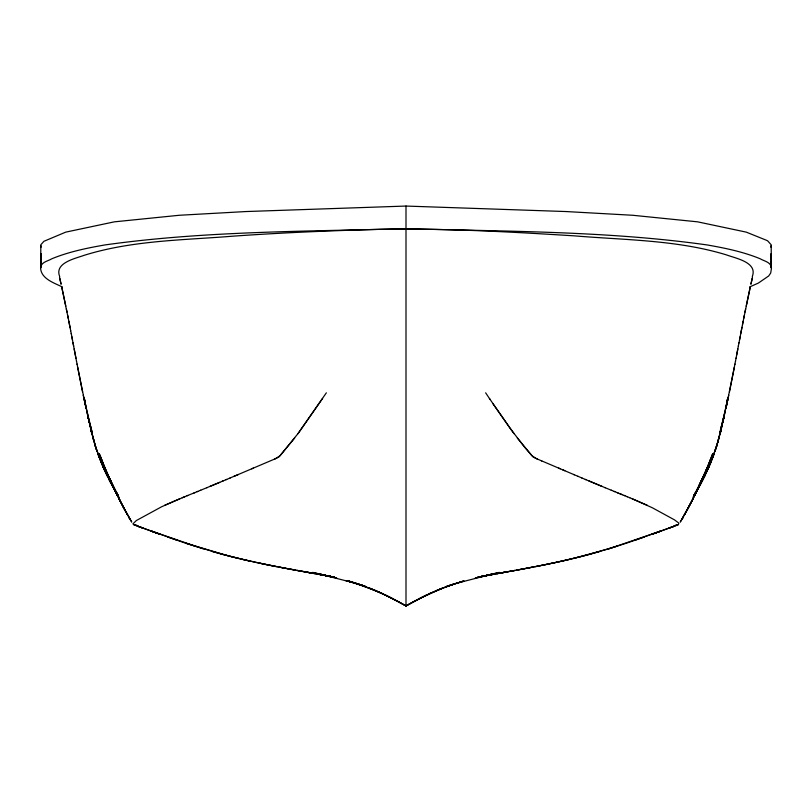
<?xml version="1.0" encoding="UTF-8"?>
<svg xmlns="http://www.w3.org/2000/svg" width="812" height="812" viewBox="0 0 812 812"><rect width="100%" height="100%" fill="white"/><g stroke="black" fill="none" stroke-linecap="round" stroke-linejoin="round"><path stroke-width="1.22" d="M40.6 268.254L40.823 253.608L40.6 268.254C41.26 278.729 53.937 282.931 62.28 286.91M40.712 259.901L40.833 244.757L43.909 241.306L65.711 232.141L114.38 221.838L179.259 215.271L245.985 211.546L406 206.055L566.015 211.546L632.741 215.271L697.62 221.838L746.289 232.141L766.041 240.108L767.604 240.799L771.167 244.757L771.4 268.721L770.7 273.035L768.68 275.978L758.317 283.094L749.72 286.91M40.62 267.798L40.722 260.794L40.651 267.361C41.27 262.012 48.07 261.099 51.866 258.754C68.797 251.791 86.864 248.086 104.829 244.95C204.512 230.923 305.566 231.572 406 228.659C506.434 231.572 607.488 230.923 707.171 244.95C725.136 248.086 743.203 251.791 760.133 258.754C763.93 261.099 770.73 262.012 771.349 267.361L771.177 253.608L771.288 259.901M770.964 247.264L771.207 245.498M723.015 420.697L723.685 417.967L722.934 421.245L724.274 415.582L723.573 418.687M722.315 423.428L721.624 425.955M727.166 401.412L727.704 398.448M727.024 401.93L726.476 404.883L726.923 402.63M726.527 404.711L726.892 402.742M736.626 355.24L738.433 345.719M727.806 398.103L720.518 432.014M734.941 364.07L726.923 403.808L720.193 430.959M735.469 361.35L736.108 357.96M738.961 343.009L740.168 336.645M733.155 373.347L734.332 367.237M727.349 400.702L727.755 398.611M727.298 400.874L727.704 398.783M742.503 324.627L744.401 315.015M734.85 364.507L735.51 361.127M738.341 346.176L739.001 342.776M739.509 340.055L741.965 327.307M733.063 373.764L729.42 392.054M736.017 358.397L737.834 348.896M727.4 400.519L727.806 398.428M740.686 333.935L743.173 321.166M727.44 400.336L726.862 403.29L727.603 399.798L727.207 401.767M743.711 318.487L750.176 287.438M724.507 414.729L725.086 411.796M744.99 312.082L745.639 308.864M723.817 417.987L724.405 415.064M713.596 455.075L712.53 457.938L718.518 439.647L717.686 442.469M746.908 302.703L750.308 286.809M726.456 405.513L727.004 402.742M746.187 306.205L746.857 302.988M726.507 405.33L727.116 402.376L725.877 408.263L728.76 395.19M720.772 430.38L717.656 442.794M720.873 430.066L720.183 433.111L721.127 429.274L720.427 432.329M721.432 428.33L722.071 425.427M719.544 435.679L720.975 429.751M724.213 415.937L722.771 422.484M720.082 433.435L720.823 430.218M723.522 419.043L724.192 416.12M750.907 284.2L752.308 278.039M750.978 283.885L752.47 277.379M720.274 432.796L721.229 428.959M720.467 432.167L721.178 429.122M722.741 422.656L723.451 419.56L716.834 445.615L712.002 459.298M711.474 460.617L714.113 453.746L704.593 476.116L708.917 466.798L706.968 471.122M710.581 459.359L709.455 462.251L712.713 453.675L707.506 466.971M711.525 460.465L710.398 463.276L712.073 459.156M716.671 445.9L717.554 443.098M707.079 468.159L709.353 462.596L708.247 465.306M701.284 481.242L697.214 489.514L708.196 465.469M702.177 480.897L711.079 461.673L708.135 468.534L709.333 465.763M719.209 436.947L718.437 439.962M701.73 480.369L704.248 474.655L700.472 482.937L703.019 477.659M698.959 486.053L701.7 480.481L698.401 487.657M700.939 483.262L699.568 485.86L705.506 474.259L702.908 479.456M694.767 493.929L697.559 488.783M692.24 500.344L699.223 486.489M707.567 466.788L700.746 482.602M709.282 465.915L710.439 463.124M710.997 461.825L708.754 467.083M707.029 468.311L705.831 471.143L706.978 468.473M697.944 488.804L693.935 495.756M701.923 479.963L703.101 477.324M701.609 480.633L700.147 483.708L702.796 478.004M707.069 470.838L703.405 478.512M700.502 483.099L695.935 492.833L697.173 490.255M693.509 497.797L699.467 485.393L696.919 490.742M706.47 472.117L707.749 469.397M701.365 481.1L698.736 486.571L702.715 478.166L699.051 485.83L700.38 483.17M698.249 487.992L694.504 495.716L697.102 490.418L695.651 492.813M692.311 500.172L684.283 515.184L693.428 497.959L692.057 500.659M693.336 498.121L688.261 508.048M698.493 486.956L695.448 492.711M692.159 500.507L681.593 519.751L688.515 507.591M699 485.941L700.299 483.414M701.7 481.81L700.38 484.287L703.08 479.181L698.279 488.195L699.67 485.617M694.91 493.676L693.966 495.401L695.316 492.914L693.895 495.493M700.472 484.155L696.98 490.509L698.381 487.951M694.788 494.264L695.752 492.59L694.828 494.193M693.001 497.269L694.361 494.995M680.294 521.964L683.156 517.122L680.375 521.832M681.694 519.629L683.085 517.274M752.277 276.567C757.951 262.266 735.428 258.287 726.496 254.907C677.381 239.885 625.402 240.119 574.683 235.876C510.007 231.826 445.169 228.243 380.361 229.319C331.042 230.649 281.744 232.709 232.536 236.201C182.873 240.22 132.011 240.342 84.022 255.364C75.323 258.531 54.069 262.885 59.723 276.567M326.363 392.815L298.197 433.364L280.15 455.633L275.836 458.536L251.72 468.798M322.587 398.459L297.994 433.649M294.695 438.013L278.932 456.963L274.649 459.044M419.642 598.545L412.821 602.078L426.818 594.932L406 605.894L399.423 602.25L406 605.945L412.577 602.25L406 605.894L385.182 594.932L399.179 602.078L392.358 598.545M419.885 598.403L443.433 587.736L428.157 594.201L435.536 591.034M420.108 598.2L427.163 594.81M179.899 498.7L161.679 506.739L136.335 520.553L132.935 523.872L134.021 524.826L136.812 525.222M164.603 505.318L185.095 496.568M253.344 468.108L233.917 476.37M238.413 474.462L230.019 478.014M225.969 479.73L230.263 477.913M222.011 481.394L226.68 479.425M223.168 480.907L206.766 487.738M219.737 482.348L209.892 486.449M207.182 487.565L200.361 490.367M182.213 497.756L187.937 495.411M197.103 491.696L200.747 490.204M193.946 492.975L197.854 491.392M187.095 495.756L195.042 492.529M435.953 590.842L452.68 584.366L436.754 590.395M643.997 537.138L634.893 540.244L661.201 530.875L608.696 548.861L572.551 558.646L590.446 554.109L581.646 556.453M674.011 526.277L652.036 534.215L660.45 531.221M673.767 526.369L652.462 534.134M444.915 587.259L462.941 581.169M673.513 526.46L669.078 528.064L678.375 524.664L678.852 523.121L674.488 519.863L652.32 507.754L632.101 498.7M673.239 526.521L677.827 524.877M455.319 583.625L464.068 580.976L446.701 586.396M626.346 543.198L635.329 540.112M454.314 583.95L446.275 586.619L454.821 583.787M626.488 543.147L608.696 548.861M617.567 545.999L590.72 553.987L599.703 551.551M455.786 583.463L493.879 573.698M677.756 524.897L675.249 525.222M488.611 575.058L482.44 576.49L499.35 572.419L478.238 577.251M581.412 556.535L554.068 562.848L571.892 558.818L563.213 560.889M490.905 574.49L475.314 577.931L483.668 576.134L481.435 576.54M562.807 560.97L535.372 566.654L553.104 563.02L544.537 564.878M478.075 577.291L483.668 576.134M477.568 577.342L505.379 572.155L481.11 576.49M543.999 564.959L516.554 570.156L534.164 566.847L525.719 568.522M486.083 575.667L494.965 573.972L480.937 576.52M525.059 568.623L497.096 573.668M305.18 571.932L296.756 570.4L314.315 573.485L277.836 566.847L295.446 570.156L286.94 568.623M306.621 572.155L331.063 576.52M330.89 576.49L305.82 572.074M325.257 575.546L333.935 577.099L317.756 574.023L334.524 577.271L318.436 574.084L333.762 577.251M286.281 568.522L258.896 563.02L276.628 566.654L268.001 564.959M317.035 573.972L325.916 575.667M334.432 577.342L312.65 572.419L329.56 576.49L318.121 573.698M333.925 577.291L328.332 576.134L336.686 577.931L321.095 574.49M267.463 564.878L240.108 558.818L257.932 562.848M248.787 560.889L221.554 554.109L239.449 558.646L230.588 556.535M375.245 590.395L349.058 581.169L365.298 586.396L348.48 581.067L364.892 586.162L347.394 580.874L355.757 583.29L323.389 575.058M345.496 580.539L349.424 581.534M230.354 556.453L185.512 543.147L194.525 546.06M212.297 551.551L221.28 553.987L194.433 545.999M356.214 583.463L347.932 580.976L356.681 583.625M168.003 537.138L177.107 540.244L150.799 530.875L203.304 548.861M176.671 540.112L185.654 543.198M137.989 526.277L159.964 534.215L138.233 526.369M134.173 524.877L138.761 526.521M134.244 524.897L142.922 528.064L138.487 526.46M151.113 531.089L159.538 534.134M367.085 587.259L359.32 584.366L383.843 594.201L368.567 587.736L376.047 590.842M619.688 493.645L622.337 494.721M611.253 490.204L614.897 491.696M614.146 491.392L618.054 492.975M624.063 495.411L627.392 496.771M616.958 492.529L624.905 495.756M611.639 490.367L604.818 487.565M626.905 496.568L629.787 497.756M629.635 497.685L647.397 505.318M605.234 487.738L585.32 479.425M602.108 486.449L588.832 480.907M577.839 476.258L581.981 478.014M581.737 477.913L586.031 479.73M541.766 460.922L536.164 458.536L531.85 455.633L524.816 447.483L510.007 428.198L489.413 398.459M562.696 469.833L574.348 474.787M573.587 474.462L578.083 476.37M560.28 468.798L541.178 460.668M558.656 468.108L564.817 470.727M376.463 591.034L391.892 598.2M377.336 591.319L392.115 598.403M537.351 459.044L533.068 456.963L517.305 438.013M514.006 433.649L493.097 403.94M485.637 392.815L489.9 399.189M110.3 481.81L108.92 479.181L113.721 488.195L112.33 485.617M116.552 492.711L109.285 478.166L111.853 483.708L110.554 480.948M118.065 495.756L113.619 487.951L123.556 507.754L131.706 521.964M130.407 519.751L123.485 507.591M128.915 517.274L131.625 521.832M117.638 494.995L118.999 497.269M130.235 519.487L128.844 517.122L130.306 519.629M115.426 491.219L116.36 492.813M127.717 515.184L118.664 498.121M117.172 494.193L116.248 492.59L117.212 494.264M127.535 514.899L112.777 486.489M111.061 483.262L109.772 480.765L112.432 485.86L104.251 469.397L107.407 476.116L104.931 470.838M117.232 493.929L115.872 491.473L117.273 494.031M115.02 490.509L111.528 484.155M118.105 495.493L116.684 492.914L118.034 495.401L117.09 493.676M102.028 464.312L104.332 469.539M123.739 508.048L118.572 497.959L119.943 500.659M113.944 487.799L112.178 484.256L114.786 489.514L113.507 486.956M109.823 480.897L106.128 473.416M117.496 495.716L112.533 485.393L115.081 490.742M111.772 483.556L102.647 462.596M110.31 480.491L112.949 485.83L110.391 480.633M118.43 497.624L119.76 500.344M117.232 495.239L110.473 480.795M112.026 483.982L113.264 486.571L110.716 481.242M108.981 477.659L111.528 482.937L104.433 466.788M114.827 490.255L116.065 492.833L109.204 478.004L112.462 485.221L111.193 482.419M111.417 482.937L112.716 485.708L111.498 483.099M104.251 469.397L105.53 472.117M108.849 477.263L110.127 479.993L107.752 474.655L110.178 480.115L107.641 474.644M103.814 468.382L102.667 465.763L104.981 470.98M106.321 471.579L107.499 474.228M102.667 465.763L103.865 468.534M106.169 471.143L99.287 453.675L102.545 462.251L101.419 459.359M90.873 429.274L96.425 449.452L102.718 465.915L99.927 459.156M104.921 468.159L103.753 465.306M101.561 463.124L97.887 453.746L99.998 459.298M103.398 464.261L104.494 466.971M101.601 463.276L95.166 445.615L91.177 430.218M101.307 458.993L102.373 461.723M99.47 457.938L98.445 455.227M94.446 443.098L95.329 445.9M93.481 439.647L94.314 442.469M91.675 432.826L92.456 435.679M91.614 432.491L87.757 415.764L88.447 418.86M91.431 431.852L84.976 401.93L85.524 404.883L85.077 402.63M59.692 278.039L61.093 284.2M59.53 277.379L61.022 283.885M88.579 419.733L89.259 422.656M91.533 432.167L90.771 428.959L91.675 432.644L90.974 429.589M90.822 429.122L91.766 432.958L91.076 429.903M91.127 430.066L91.918 433.435M88.427 418.687L87.726 415.582L90.376 425.955M61.824 287.438L68.289 318.487M61.692 286.809L65.092 302.703M83.24 395.19L86.123 408.263L84.996 402.742M65.143 302.988L65.813 306.205M82.58 392.054L78.937 373.764M87.594 415.064L88.183 417.987M91.117 428.655L91.888 431.334L85.077 403.808L77.059 364.07M66.361 308.864L67.01 312.082M85.087 403.107L84.509 400.154M86.914 411.796L87.493 414.729M70.126 327.804L67.599 315.015M84.194 398.428L84.6 400.519M70.644 330.504L71.314 333.935M68.827 321.166L70.695 330.758M77.668 367.237L78.845 373.347M84.245 398.611L84.651 400.702M71.832 336.645L73.659 346.176M72.491 340.055L71.223 333.448M72.999 342.776L75.983 358.397M76.49 361.127L77.15 364.507M74.166 348.896L76.531 361.35M84.184 398.367L84.742 401.057M84.245 398.276L84.884 401.585M85.108 402.742L85.473 404.711M40.793 245.498L41.036 247.264M771.4 268.254L771.278 260.794L771.38 267.798M406 206.055L406 605.935M727.856 397.921L727.258 401.057L727.856 397.921M721.076 429.436L720.376 432.481L721.076 429.436M724.243 415.764L723.553 418.86L724.243 415.764M723.045 420.514L722.294 423.61L723.045 420.514M721.665 425.762L720.843 428.837L721.665 425.762M716.773 445.768L714.956 451.32L716.773 445.768M494.325 573.617L490.133 574.663L494.325 573.617M515.244 570.4L497.685 573.485L515.244 570.4M321.867 574.663L317.675 573.617L321.867 574.663M115.781 491.26L114.441 488.783L115.781 491.26M113.913 487.728L111.701 483.414L113.903 487.687M105.032 471.122L103.083 466.798L105.032 471.122M96.11 448.559L97.044 451.32L95.166 445.615L96.11 448.559M103.459 464.444L102.322 461.541L103.459 464.444M101.368 459.176L100.262 456.253L101.368 459.176M93.563 439.962L92.791 436.947L93.563 439.962M91.157 428.837L90.335 425.762L91.157 428.837M84.793 401.229L84.194 398.103L84.793 401.229"/></g></svg>
